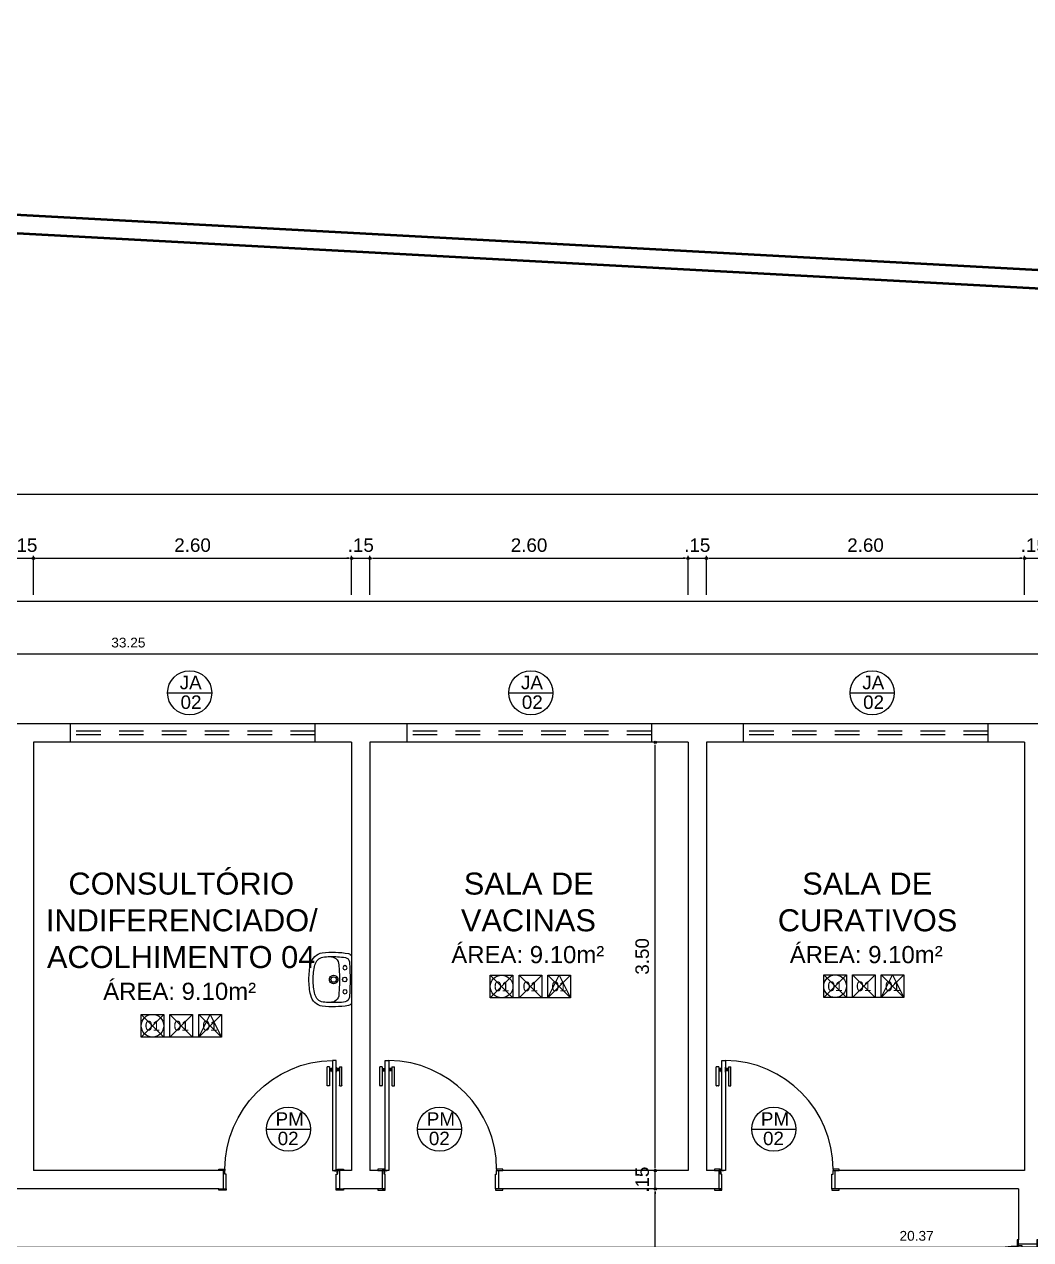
# Model space of a CAD drawing. Header units: millimetres. Extents: x 2125 to 3408, y 1171 to 1686.
# Drawn here: x 2442.74 to 2450.96, y 1487.93 to 1497.86 of the extents above; entities that cross this region are included whole.
import ezdxf
from ezdxf.enums import TextEntityAlignment as Align

# ---------------------------------------------------------------- set-up
doc = ezdxf.new("R2010")
doc.units = ezdxf.units.MM
doc.linetypes.add('CONTORNO_QUADRO_T', pattern=[0.35, 0.2, -0.15])
for name, color, linetype in [('at_Entity', 7, 'Continuous'), ('CALÇADA', 252, 'Continuous'), ('cotas', 7, 'Continuous'), ('ESQUADRIA', 3, 'Continuous'), ('ESQUADRIAS', 7, 'Continuous'), ('Esquadrias portas', 7, 'Continuous'), ('JANELA2', 1, 'Continuous'), ('Layout_Equipamentos', 7, 'Continuous'), ('PAREDE', 4, 'Continuous'), ('TEXTO01', 7, 'Continuous'), ('TEXTO02', 3, 'Continuous'), ('TEXTO03', 2, 'Continuous'), ('TEXTO_ESP_FORRO', 62, 'Continuous'), ('TEXTO_ESP_PAREDES', 10, 'Continuous'), ('TEXTO_ESP_PISO', 150, 'Continuous')]:
    doc.layers.add(name, color=color, linetype=linetype)
doc.styles.add('ARIAL', font='sanss___.ttf')
doc.styles.add('ROMANS', font='arial.ttf')
doc.styles.add('TEXTO1', font='swissko.ttf', dxfattribs={"width": 0.6, "height": 0.1})
doc.dimstyles.new('ESCALA 50', dxfattribs={"dimtxt": 0.08, "dimasz": 0.02, "dimexe": 0.05, "dimexo": 0.05, "dimgap": 0.05, "dimtad": 1, "dimlfac": -10, "dimzin": 1, "dimdsep": 46, "dimtxsty": 'ROMANS', "dimblk1": 'PPC', "dimblk2": 'PPC', "dimsah": 1, "dimcen": 0.02, "dimclrd": 7, "dimclre": 7, "dimclrt": 3, "dimadec": 0, "dimazin": 0, "dimtfac": 1, "dimtix": 1, "dimtmove": 1, "dimatfit": 3, "dimldrblk": 'PPC', "dimfxl": 0, "dimtolj": 1, "dimtzin": 12, "dimarcsym": 0})
doc.dimstyles.new('ESCALA75', dxfattribs={"dimtxt": 0.11, "dimasz": 0.02, "dimexe": 0.02, "dimexo": 0.04, "dimgap": 0.05, "dimtad": 1, "dimzin": 4, "dimdsep": 46, "dimtxsty": 'ROMANS', "dimblk1": 'PPC', "dimblk2": 'PPC', "dimsah": 1, "dimcen": 0.02, "dimclrd": 7, "dimclre": 7, "dimclrt": 3, "dimazin": 1, "dimtfac": 1, "dimtix": 1, "dimtmove": 0, "dimatfit": 3, "dimldrblk": 'PPC', "dimfxl": 0, "dimtolj": 1, "dimtzin": 12, "dimarcsym": 0})

# ---------------------------------------------------------------- blocks, each defined once
blk = doc.blocks.new('P90_02')
at = {"layer": 'ESQUADRIAS', "color": 3, "linetype": 'Continuous'}
for p, q in [((-0.02, 0.7698), (-0.02, 0.9215)), ((0, 0.9215), (0, 0.7698)), ((0.023, 0.88), (0.023, 0.92)), ((0.057, 0.88), (0.057, 0.92)), ((0.08, 0.9215), (0.08, 0.7698)), ((0.1, 0.7698), (0.1, 0.9215)), ((-0.0035, 0.7668), (-0.0175, 0.7668)), ((0.0835, 0.7668), (0.0975, 0.7668))]:
    blk.add_line(p, q, dxfattribs=at)
at = {"layer": 'ESQUADRIAS', "color": 3}
for p, q in [((0, 0.9215), (-0.02, 0.9215)), ((0, 0.91), (0.023, 0.91)), ((0, 0.9), (0.023, 0.9)), ((0.023, 0.92), (0.025, 0.92)), ((0.057, 0.92), (0.055, 0.92)), ((0.08, 0.91), (0.057, 0.91)), ((0.08, 0.9), (0.057, 0.9)), ((0.08, 0.9215), (0.1, 0.9215)), ((0, 0.89), (0.023, 0.89)), ((0.023, 0.88), (0.025, 0.88)), ((0.057, 0.88), (0.055, 0.88)), ((0.08, 0.89), (0.057, 0.89))]:
    blk.add_line(p, q, dxfattribs=at)
at = {"layer": 'ESQUADRIAS', "color": 2}
for p, q in [((0.025, 0.075), (0.025, 0.975)), ((0.025, 0.975), (0.055, 0.975)), ((0.055, 0.975), (0.055, 0.075)), ((0.055, 0.075), (0.025, 0.075))]:
    blk.add_line(p, q, dxfattribs=at)
at = {"layer": 'ESQUADRIAS'}
for p, q in [((0.0165, 0.0585), (0.0165, 0.0615)), ((0.0315, 0.0735), (0.0285, 0.0735))]:
    blk.add_line(p, q, dxfattribs=at)
at = {"layer": 'ESQUADRIAS', "color": 3}
for points in [[(0.015, 0.085), (-0.035, 0.085), (-0.035, 0.075), (0.015, 0.075)], [(0.985, 0.085), (0.935, 0.085), (0.935, 0.075), (0.985, 0.075)], [(0.025, -0.075), (0, -0.075), (-0.035, -0.075), (-0.035, -0.085), (0.025, -0.085)], [(0.985, -0.075), (0.925, -0.075), (0.925, -0.085), (0.985, -0.085)]]:
    blk.add_lwpolyline(points, close=True, dxfattribs=at)
at = {"layer": 'ESQUADRIAS', "color": 2}
for points in [[(0.025, 0.045), (0.015, 0.045), (0.015, 0.075), (0, 0.075), (0, -0.075), (0.025, -0.075)], [(0.925, 0.045), (0.935, 0.045), (0.935, 0.075), (0.95, 0.075), (0.95, -0.075), (0.925, -0.075)]]:
    blk.add_lwpolyline(points, close=True, dxfattribs=at)
at = {"layer": 'ESQUADRIAS', "color": 1}
for points in [[(0.016, 0.0705, -0.236068), (0.015, 0.0725), (0.015, 0.07), (0.015, 0.05), (0.016, 0.05)], [(0.0195, 0.074, 0.236068), (0.0175, 0.075), (0.02, 0.075), (0.04, 0.075), (0.04, 0.074)]]:
    blk.add_lwpolyline(points, format="xyb", close=True, dxfattribs=at)
at = {"layer": 'ESQUADRIAS'}
for points in [[(0.0173, 0.0625), (0.0165, 0.0615), (0.016, 0.0615)], [(0.0173, 0.0575), (0.0165, 0.0585), (0.016, 0.0585)], [(0.0173, 0.0596), (0.0175, 0.0596), (0.0175, 0.0575), (0.0173, 0.0575), (0.0173, 0.0625), (0.0175, 0.0625), (0.0175, 0.0604), (0.0173, 0.0604)], [(0.0275, 0.0727), (0.0285, 0.0735), (0.0285, 0.074)], [(0.0304, 0.0727), (0.0304, 0.0725), (0.0325, 0.0725), (0.0325, 0.0727), (0.0275, 0.0727), (0.0275, 0.0725), (0.0296, 0.0725), (0.0296, 0.0727)], [(0.0325, 0.0727), (0.0315, 0.0735), (0.0315, 0.074)]]:
    blk.add_lwpolyline(points, dxfattribs=at)
at = {"layer": 'ESQUADRIAS', "color": 1}
blk.add_circle((0.0175, 0.0725), 0.0025, dxfattribs=at)
at = {"layer": 'ESQUADRIAS'}
blk.add_arc((0.0429, 0.083), 0.8921, 0.12949, 89.22311, dxfattribs=at)
at = {"layer": 'ESQUADRIAS', "color": 3, "linetype": 'Continuous'}
for centre, start, end in [((-0.017, 0.7698), 180, 260.53768), ((-0.003, 0.7698), 260.53768, 360), ((0.083, 0.7698), 180, 279.46232), ((0.097, 0.7698), 279.46232, 0)]:
    blk.add_arc(centre, 0.003, start, end, dxfattribs=at)
blk = doc.blocks.new('new block2')
at = {"layer": 'ESQUADRIAS', "color": 3, "linetype": 'Continuous'}
for p, q in [((-0.135, 0.9598), (-0.135, 1.1115)), ((-0.115, 1.1115), (-0.115, 0.9598)), ((-0.092, 1.07), (-0.092, 1.11)), ((-0.058, 1.07), (-0.058, 1.11)), ((-0.035, 1.1115), (-0.035, 0.9598)), ((-0.015, 0.9598), (-0.015, 1.1115)), ((-0.1185, 0.9568), (-0.1325, 0.9568)), ((-0.0315, 0.9568), (-0.0175, 0.9568))]:
    blk.add_line(p, q, dxfattribs=at)
at = {"layer": 'ESQUADRIAS', "color": 3}
for p, q in [((-0.115, 1.1115), (-0.135, 1.1115)), ((-0.115, 1.1), (-0.092, 1.1)), ((-0.092, 1.11), (-0.09, 1.11)), ((-0.058, 1.11), (-0.06, 1.11)), ((-0.035, 1.1), (-0.058, 1.1)), ((-0.035, 1.1115), (-0.015, 1.1115)), ((-0.115, 1.09), (-0.092, 1.09)), ((-0.115, 1.08), (-0.092, 1.08)), ((-0.092, 1.07), (-0.09, 1.07)), ((-0.058, 1.07), (-0.06, 1.07)), ((-0.035, 1.09), (-0.058, 1.09)), ((-0.035, 1.08), (-0.058, 1.08))]:
    blk.add_line(p, q, dxfattribs=at)
at = {"layer": 'ESQUADRIAS', "color": 2}
for p, q in [((-0.09, 1.16), (-0.09, 0.16)), ((-0.09, 1.16), (-0.06, 1.16)), ((-0.06, 0.16), (-0.06, 1.16)), ((-0.09, 0.16), (-0.06, 0.16))]:
    blk.add_line(p, q, dxfattribs=at)
at = {"layer": 'ESQUADRIAS'}
for p, q in [((-0.0665, 0.1585), (-0.0635, 0.1585)), ((-0.0515, 0.1435), (-0.0515, 0.1465))]:
    blk.add_line(p, q, dxfattribs=at)
at = {"layer": 'ESQUADRIAS', "color": 3}
for points in [[(-1.12, 0.17), (-1.07, 0.17), (-1.07, 0.16), (-1.12, 0.16)], [(-0.05, 0.17), (0, 0.17), (0, 0.16), (-0.05, 0.16)], [(-1.12, 0.01), (-1.06, 0.01), (-1.06, 0), (-1.12, 0)], [(-0.06, 0.01), (-0.035, 0.01), (0, 0.01), (0, 0), (-0.06, 0)]]:
    blk.add_lwpolyline(points, close=True, dxfattribs=at)
at = {"layer": 'ESQUADRIAS', "color": 2}
for points in [[(-1.06, 0.13), (-1.07, 0.13), (-1.07, 0.16), (-1.085, 0.16), (-1.085, 0.01), (-1.06, 0.01)], [(-0.06, 0.13), (-0.05, 0.13), (-0.05, 0.16), (-0.035, 0.16), (-0.035, 0.01), (-0.06, 0.01)]]:
    blk.add_lwpolyline(points, close=True, dxfattribs=at)
at = {"layer": 'ESQUADRIAS', "color": 1}
for points in [[(-0.0545, 0.159, -0.236068), (-0.0525, 0.16), (-0.055, 0.16), (-0.075, 0.16), (-0.075, 0.159)], [(-0.051, 0.1555, 0.236068), (-0.05, 0.1575), (-0.05, 0.155), (-0.05, 0.135), (-0.051, 0.135)]]:
    blk.add_lwpolyline(points, format="xyb", close=True, dxfattribs=at)
at = {"layer": 'ESQUADRIAS'}
for points in [[(-0.0675, 0.1577), (-0.0665, 0.1585), (-0.0665, 0.159)], [(-0.0654, 0.1577), (-0.0654, 0.1575), (-0.0675, 0.1575), (-0.0675, 0.1577), (-0.0625, 0.1577), (-0.0625, 0.1575), (-0.0646, 0.1575), (-0.0646, 0.1577)], [(-0.0625, 0.1577), (-0.0635, 0.1585), (-0.0635, 0.159)], [(-0.0523, 0.1446), (-0.0525, 0.1446), (-0.0525, 0.1425), (-0.0523, 0.1425), (-0.0523, 0.1475), (-0.0525, 0.1475), (-0.0525, 0.1454), (-0.0523, 0.1454)], [(-0.0523, 0.1475), (-0.0515, 0.1465), (-0.051, 0.1465)], [(-0.0523, 0.1425), (-0.0515, 0.1435), (-0.051, 0.1435)]]:
    blk.add_lwpolyline(points, dxfattribs=at)
at = {"layer": 'ESQUADRIAS', "color": 1}
blk.add_circle((-0.0525, 0.1575), 0.0025, dxfattribs=at)
at = {"layer": 'ESQUADRIAS', "color": 3, "linetype": 'Continuous'}
for centre, start, end in [((-0.132, 0.9598), 180, 260.53768), ((-0.118, 0.9598), 260.53768, 360), ((-0.032, 0.9598), 180, 279.46232), ((-0.018, 0.9598), 279.46232, 0)]:
    blk.add_arc(centre, 0.003, start, end, dxfattribs=at)
at = {"layer": 'Esquadrias portas'}
blk.add_arc((-0.0469, 0.1373), 1.0236, 92.41211, 178.17437, dxfattribs=at)
blk = doc.blocks.new('PPC')
at = {"color": 2}
blk.add_circle((0, 0), 0.5, dxfattribs=at)
blk = doc.blocks.new('*D142')
at = {"layer": 'cotas', "color": 7, "lineweight": -2, "transparency": 16777216}
for p, q in [((2442.6429, 1493.4949), (2442.6229, 1493.4949)), ((2442.6629, 1493.1949), (2442.6629, 1493.5149)), ((2442.6629, 1493.4949), (2442.8129, 1493.4949)), ((2442.8129, 1493.1949), (2442.8129, 1493.5149)), ((2442.8329, 1493.4949), (2442.8529, 1493.4949))]:
    blk.add_line(p, q, dxfattribs=at)
at = {"layer": 'DEFPOINTS', "color": 0, "transparency": 16777216}
for p in [(2442.8129, 1493.4949), (2442.6629, 1493.0947), (2442.8129, 1493.0947)]:
    blk.add_point(p, dxfattribs=at)
at = {"layer": 'cotas', "color": 7, "lineweight": -2, "transparency": 16777216, "xscale": 0.02, "yscale": 0.02, "zscale": 0.02}
blk.add_blockref('PPC', (2442.6629, 1493.4949), dxfattribs=at)
at = {"layer": 'cotas', "color": 7, "lineweight": -2, "transparency": 16777216, "xscale": 0.02, "yscale": 0.02, "zscale": 0.02, "rotation": 180}
blk.add_blockref('PPC', (2442.8129, 1493.4949), dxfattribs=at)
at = {"layer": 'cotas', "color": 3, "transparency": 16777216, "insert": (2442.7379, 1493.601), "char_height": 0.11, "attachment_point": 5, "style": 'ROMANS'}
blk.add_mtext('\\A1;.15', dxfattribs=at)
blk = doc.blocks.new('*D143')
at = {"layer": 'cotas', "color": 7, "lineweight": -2, "transparency": 16777216}
for p, q in [((2442.8129, 1493.1949), (2442.8129, 1493.5149)), ((2442.8329, 1493.4949), (2445.3929, 1493.4949)), ((2445.4129, 1493.1949), (2445.4129, 1493.5149))]:
    blk.add_line(p, q, dxfattribs=at)
at = {"layer": 'DEFPOINTS', "color": 0, "transparency": 16777216}
for p in [(2445.4129, 1493.4949), (2442.8129, 1493.0947), (2445.4129, 1493.0947)]:
    blk.add_point(p, dxfattribs=at)
at = {"layer": 'cotas', "color": 7, "lineweight": -2, "transparency": 16777216, "xscale": 0.02, "yscale": 0.02, "zscale": 0.02, "rotation": 180}
blk.add_blockref('PPC', (2442.8129, 1493.4949), dxfattribs=at)
at = {"layer": 'cotas', "color": 7, "lineweight": -2, "transparency": 16777216, "xscale": 0.02, "yscale": 0.02, "zscale": 0.02}
blk.add_blockref('PPC', (2445.4129, 1493.4949), dxfattribs=at)
at = {"layer": 'cotas', "color": 3, "transparency": 16777216, "insert": (2444.1129, 1493.601), "char_height": 0.11, "attachment_point": 5, "style": 'ROMANS'}
blk.add_mtext('\\A1;2.60', dxfattribs=at)
blk = doc.blocks.new('*D144')
at = {"layer": 'cotas', "color": 7, "lineweight": -2, "transparency": 16777216}
for p, q in [((2445.3929, 1493.4949), (2445.3729, 1493.4949)), ((2445.4129, 1493.1949), (2445.4129, 1493.5149)), ((2445.4129, 1493.4949), (2445.5629, 1493.4949)), ((2445.5629, 1493.1949), (2445.5629, 1493.5149)), ((2445.5829, 1493.4949), (2445.6029, 1493.4949))]:
    blk.add_line(p, q, dxfattribs=at)
at = {"layer": 'DEFPOINTS', "color": 0, "transparency": 16777216}
for p in [(2445.5629, 1493.4949), (2445.4129, 1493.0947), (2445.5629, 1493.0947)]:
    blk.add_point(p, dxfattribs=at)
at = {"layer": 'cotas', "color": 7, "lineweight": -2, "transparency": 16777216, "xscale": 0.02, "yscale": 0.02, "zscale": 0.02}
blk.add_blockref('PPC', (2445.4129, 1493.4949), dxfattribs=at)
at = {"layer": 'cotas', "color": 7, "lineweight": -2, "transparency": 16777216, "xscale": 0.02, "yscale": 0.02, "zscale": 0.02, "rotation": 180}
blk.add_blockref('PPC', (2445.5629, 1493.4949), dxfattribs=at)
at = {"layer": 'cotas', "color": 3, "transparency": 16777216, "insert": (2445.4879, 1493.601), "char_height": 0.11, "attachment_point": 5, "style": 'ROMANS'}
blk.add_mtext('\\A1;.15', dxfattribs=at)
blk = doc.blocks.new('*D145')
at = {"layer": 'cotas', "color": 7, "lineweight": -2, "transparency": 16777216}
for p, q in [((2445.5629, 1493.1949), (2445.5629, 1493.5149)), ((2445.5829, 1493.4949), (2448.1429, 1493.4949)), ((2448.1629, 1493.1949), (2448.1629, 1493.5149))]:
    blk.add_line(p, q, dxfattribs=at)
at = {"layer": 'DEFPOINTS', "color": 0, "transparency": 16777216}
for p in [(2448.1629, 1493.4949), (2445.5629, 1493.0947), (2448.1629, 1493.0947)]:
    blk.add_point(p, dxfattribs=at)
at = {"layer": 'cotas', "color": 7, "lineweight": -2, "transparency": 16777216, "xscale": 0.02, "yscale": 0.02, "zscale": 0.02, "rotation": 180}
blk.add_blockref('PPC', (2445.5629, 1493.4949), dxfattribs=at)
at = {"layer": 'cotas', "color": 7, "lineweight": -2, "transparency": 16777216, "xscale": 0.02, "yscale": 0.02, "zscale": 0.02}
blk.add_blockref('PPC', (2448.1629, 1493.4949), dxfattribs=at)
at = {"layer": 'cotas', "color": 3, "transparency": 16777216, "insert": (2446.8629, 1493.601), "char_height": 0.11, "attachment_point": 5, "style": 'ROMANS'}
blk.add_mtext('\\A1;2.60', dxfattribs=at)
blk = doc.blocks.new('*D146')
at = {"layer": 'cotas', "color": 7, "lineweight": -2, "transparency": 16777216}
for p, q in [((2448.1429, 1493.4949), (2448.1229, 1493.4949)), ((2448.1629, 1493.1949), (2448.1629, 1493.5149)), ((2448.1629, 1493.4949), (2448.3129, 1493.4949)), ((2448.3129, 1493.1949), (2448.3129, 1493.5149)), ((2448.3329, 1493.4949), (2448.3529, 1493.4949))]:
    blk.add_line(p, q, dxfattribs=at)
at = {"layer": 'DEFPOINTS', "color": 0, "transparency": 16777216}
for p in [(2448.3129, 1493.4949), (2448.1629, 1493.0947), (2448.3129, 1493.0947)]:
    blk.add_point(p, dxfattribs=at)
at = {"layer": 'cotas', "color": 7, "lineweight": -2, "transparency": 16777216, "xscale": 0.02, "yscale": 0.02, "zscale": 0.02}
blk.add_blockref('PPC', (2448.1629, 1493.4949), dxfattribs=at)
at = {"layer": 'cotas', "color": 7, "lineweight": -2, "transparency": 16777216, "xscale": 0.02, "yscale": 0.02, "zscale": 0.02, "rotation": 180}
blk.add_blockref('PPC', (2448.3129, 1493.4949), dxfattribs=at)
at = {"layer": 'cotas', "color": 3, "transparency": 16777216, "insert": (2448.2379, 1493.601), "char_height": 0.11, "attachment_point": 5, "style": 'ROMANS'}
blk.add_mtext('\\A1;.15', dxfattribs=at)
blk = doc.blocks.new('*D147')
at = {"layer": 'cotas', "color": 7, "lineweight": -2, "transparency": 16777216}
for p, q in [((2448.3129, 1493.1949), (2448.3129, 1493.5149)), ((2448.3329, 1493.4949), (2450.8929, 1493.4949)), ((2450.9129, 1493.1949), (2450.9129, 1493.5149))]:
    blk.add_line(p, q, dxfattribs=at)
at = {"layer": 'DEFPOINTS', "color": 0, "transparency": 16777216}
for p in [(2450.9129, 1493.4949), (2448.3129, 1493.0947), (2450.9129, 1493.0947)]:
    blk.add_point(p, dxfattribs=at)
at = {"layer": 'cotas', "color": 7, "lineweight": -2, "transparency": 16777216, "xscale": 0.02, "yscale": 0.02, "zscale": 0.02, "rotation": 180}
blk.add_blockref('PPC', (2448.3129, 1493.4949), dxfattribs=at)
at = {"layer": 'cotas', "color": 7, "lineweight": -2, "transparency": 16777216, "xscale": 0.02, "yscale": 0.02, "zscale": 0.02}
blk.add_blockref('PPC', (2450.9129, 1493.4949), dxfattribs=at)
at = {"layer": 'cotas', "color": 3, "transparency": 16777216, "insert": (2449.6129, 1493.601), "char_height": 0.11, "attachment_point": 5, "style": 'ROMANS'}
blk.add_mtext('\\A1;2.60', dxfattribs=at)
blk = doc.blocks.new('*D148')
at = {"layer": 'cotas', "color": 7, "lineweight": -2, "transparency": 16777216}
for p, q in [((2450.8929, 1493.4949), (2450.8729, 1493.4949)), ((2450.9129, 1493.1949), (2450.9129, 1493.5149)), ((2450.9129, 1493.4949), (2451.0629, 1493.4949)), ((2451.0629, 1493.1949), (2451.0629, 1493.5149)), ((2451.0829, 1493.4949), (2451.1029, 1493.4949))]:
    blk.add_line(p, q, dxfattribs=at)
at = {"layer": 'DEFPOINTS', "color": 0, "transparency": 16777216}
for p in [(2451.0629, 1493.4949), (2450.9129, 1493.0947), (2451.0629, 1493.0947)]:
    blk.add_point(p, dxfattribs=at)
at = {"layer": 'cotas', "color": 7, "lineweight": -2, "transparency": 16777216, "xscale": 0.02, "yscale": 0.02, "zscale": 0.02}
blk.add_blockref('PPC', (2450.9129, 1493.4949), dxfattribs=at)
at = {"layer": 'cotas', "color": 7, "lineweight": -2, "transparency": 16777216, "xscale": 0.02, "yscale": 0.02, "zscale": 0.02, "rotation": 180}
blk.add_blockref('PPC', (2451.0629, 1493.4949), dxfattribs=at)
at = {"layer": 'cotas', "color": 3, "transparency": 16777216, "insert": (2450.9879, 1493.601), "char_height": 0.11, "attachment_point": 5, "style": 'ROMANS'}
blk.add_mtext('\\A1;.15', dxfattribs=at)
blk = doc.blocks.new('*D282')
at = {"layer": 'cotas', "color": 7, "lineweight": -2, "transparency": 16777216}
for p, q in [((2448.1606, 1488.3409), (2447.8744, 1488.3409)), ((2447.8944, 1486.3609), (2447.8944, 1488.3209)), ((2448.1944, 1486.3409), (2447.8744, 1486.3409))]:
    blk.add_line(p, q, dxfattribs=at)
at = {"layer": 'DEFPOINTS', "color": 0, "transparency": 16777216}
for p in [(2447.8944, 1488.3409), (2448.2006, 1488.3409), (2448.3704, 1486.3409)]:
    blk.add_point(p, dxfattribs=at)
at = {"layer": 'cotas', "color": 7, "lineweight": -2, "transparency": 16777216, "xscale": 0.02, "yscale": 0.02, "zscale": 0.02}
for p, rotation in [((2447.8944, 1488.3409), 90), ((2447.8944, 1486.3409), 270)]:
    blk.add_blockref('PPC', p, dxfattribs=dict(at, rotation=rotation))
at = {"layer": 'cotas', "color": 3, "transparency": 16777216, "insert": (2447.7882, 1487.3409), "char_height": 0.11, "attachment_point": 5, "rotation": 90, "style": 'ROMANS'}
blk.add_mtext('\\A1;2.00', dxfattribs=at)
blk = doc.blocks.new('*D283')
at = {"layer": 'cotas', "color": 7, "lineweight": -2, "transparency": 16777216}
for p, q in [((2447.8944, 1488.5109), (2447.8944, 1488.5309)), ((2448.1229, 1488.4909), (2447.8744, 1488.4909)), ((2447.8944, 1488.3409), (2447.8944, 1488.4909)), ((2448.1606, 1488.3409), (2447.8744, 1488.3409)), ((2447.8944, 1488.3209), (2447.8944, 1488.3009))]:
    blk.add_line(p, q, dxfattribs=at)
at = {"layer": 'DEFPOINTS', "color": 0, "transparency": 16777216}
for p in [(2447.8944, 1488.4909), (2448.1629, 1488.4909), (2448.2006, 1488.3409)]:
    blk.add_point(p, dxfattribs=at)
at = {"layer": 'cotas', "color": 7, "lineweight": -2, "transparency": 16777216, "xscale": 0.02, "yscale": 0.02, "zscale": 0.02}
for p, rotation in [((2447.8944, 1488.4909), 270), ((2447.8944, 1488.3409), 90)]:
    blk.add_blockref('PPC', p, dxfattribs=dict(at, rotation=rotation))
at = {"layer": 'cotas', "color": 3, "transparency": 16777216, "insert": (2447.7882, 1488.4159), "char_height": 0.11, "attachment_point": 5, "rotation": 90, "style": 'ROMANS'}
blk.add_mtext('\\A1;.15', dxfattribs=at)
blk = doc.blocks.new('*D284')
at = {"layer": 'cotas', "color": 7, "lineweight": -2, "transparency": 16777216}
for p, q in [((2448.1229, 1491.9909), (2447.8744, 1491.9909)), ((2447.8944, 1488.5109), (2447.8944, 1491.9709)), ((2448.1229, 1488.4909), (2447.8744, 1488.4909))]:
    blk.add_line(p, q, dxfattribs=at)
at = {"layer": 'DEFPOINTS', "color": 0, "transparency": 16777216}
for p in [(2447.8944, 1491.9909), (2448.1629, 1491.9909), (2448.1629, 1488.4909)]:
    blk.add_point(p, dxfattribs=at)
at = {"layer": 'cotas', "color": 7, "lineweight": -2, "transparency": 16777216, "xscale": 0.02, "yscale": 0.02, "zscale": 0.02}
for p, rotation in [((2447.8944, 1491.9909), 90), ((2447.8944, 1488.4909), 270)]:
    blk.add_blockref('PPC', p, dxfattribs=dict(at, rotation=rotation))
at = {"layer": 'cotas', "color": 3, "transparency": 16777216, "insert": (2447.7882, 1490.2409), "char_height": 0.11, "attachment_point": 5, "rotation": 90, "style": 'ROMANS'}
blk.add_mtext('\\A1;3.50', dxfattribs=at)
blk = doc.blocks.new('new block12')
at = {"layer": 'at_Entity', "color": 0}
for p, q in [((-0.1904, 0), (0, 0)), ((-0.1143, 0.055), (-0.1079, 0.0656)), ((-0.1079, 0.0423), (-0.1143, 0.055)), ((-0.1079, 0.0656), (-0.0973, 0.0719)), ((-0.0973, 0.036), (-0.1079, 0.0423)), ((-0.0973, 0.0719), (-0.0846, 0.0656)), ((-0.0846, 0.0423), (-0.0973, 0.036)), ((-0.0846, 0.0656), (-0.0804, 0.055)), ((-0.0804, 0.055), (-0.0846, 0.0423)), ((-0.0635, 0), (0.1248, 0)), ((0, 0), (0.1926, 0)), ((0.0825, 0.055), (0.0868, 0.0656)), ((0.0868, 0.0423), (0.0825, 0.055)), ((0.0868, 0.0656), (0.0995, 0.0719)), ((0.0995, 0.036), (0.0868, 0.0423)), ((0.0995, 0.0719), (0.11, 0.0656)), ((0.11, 0.0423), (0.0995, 0.036)), ((0.11, 0.0656), (0.1164, 0.055)), ((0.1164, 0.055), (0.11, 0.0423))]:
    blk.add_line(p, q, dxfattribs=at)
for centre, radius, start, end in [((-0.1037, 0.2192), 0.1175, 102.51398, 169.94425), ((-0.1021, 0.2163), 0.0847, 102.94607, 167.28087), ((-0.0119, -0.1249), 0.4735, 88.69805, 104.42194), ((0.0138, -0.2613), 0.5766, 91.35244, 103.5038), ((0.0099, -0.1255), 0.4741, 75.63679, 91.34148), ((-0.0133, -0.2572), 0.5725, 76.4579, 88.69664), ((0.1052, 0.222), 0.0784, 8.41938, 78.38368), ((0.1075, 0.2249), 0.1107, 7.71962, 79.59246), ((0.5296, 0.1532), 0.7539, 173.41338, 189.69292), ((0.1228, 0.188), 0.311, 171.32208, 181.82646), ((-0.1329, 0.1882), 0.3189, 357.99462, 8.16964), ((-0.5309, 0.1535), 0.7531, 350.27914, 6.57653), ((0.4249, 0.1494), 0.6136, 177.32306, 189.24154), ((-0.1166, 0.1739), 0.0716, 176.60246, 219.59969), ((-0.1209, 0.1714), 0.0667, 220.34381, 269.44866), ((0.0021, 1.5743), 1.4748, 265.18956, 269.93912), ((-0.0011, 0.1471), 0.0349, 150.00315, 209.99685), ((-0.0011, 0.1471), 0.0349, 90, 149.99293), ((-0.0011, 0.1471), 0.0349, 209.99676, 269.99928), ((-0.0011, 0.1471), 0.0222, 90, 180), ((-0.0011, 0.1471), 0.0222, 180, 270), ((-0.0011, 0.1471), 0.0349, 29.99676, 89.99928), ((-0.0011, 0.1471), 0.0222, 360, 90), ((-0.0011, 0.1471), 0.0222, 270.00968, 360), ((-0.0011, 0.1471), 0.0349, 270, 329.99293), ((-0.001, 1.4521), 1.3526, 270.02076, 275.09507), ((-0.0011, 0.1471), 0.0349, 330.00315, 29.99685), ((0.1226, 0.1679), 0.0631, 266.77318, 320.7547), ((0.1078, 0.1732), 0.0781, 324.65246, 2.83944), ((-0.2623, 0.1317), 0.4504, 349.78202, 5.79718), ((-0.1647, 0.0446), 0.0522, 200.54167, 238.93005), ((-0.1427, 0.0567), 0.0385, 188.75581, 265.61268), ((-0.0074, 1.7284), 1.7156, 265.3753, 270.21026), ((-0.0011, 0.0561), 0.018, 150.01278, 209.98722), ((-0.0011, 0.0561), 0.018, 90, 150.03984), ((-0.0011, 0.0561), 0.018, 210.01908, 270.03665), ((-0.001, 0.0561), 0.018, 30.01908, 90.03665), ((-0.0011, 0.0561), 0.018, 270, 330.03984), ((-0.0011, 1.8918), 1.879, 270, 274.41438), ((-0.0011, 0.0561), 0.018, 330.01278, 29.98722), ((0.1414, 0.0585), 0.0402, 273.11398, 350.39284), ((0.1736, 0.034), 0.0386, 297.86727, 348.56925)]:
    blk.add_arc(centre, radius, start, end, dxfattribs=at)
blk = doc.blocks.new('Esp_Pis_Par_For_Esc100')
at = {"layer": 'DEFPOINTS'}
for p, q in [((0, 0.37), (0.37, 0)), ((0.37, 0.37), (0, 0)), ((0.47, 0.37), (0.84, 0)), ((0.84, 0.37), (0.47, 0)), ((0.94, 0.37), (1.31, 0)), ((1.31, 0.37), (0.94, 0)), ((0.47, 0), (0.37, 0)), ((0.94, 0), (0.84, 0))]:
    blk.add_line(p, q, dxfattribs=at)
for points in [[(0.37, 0.37), (0.37, 0), (0, 0), (0, 0.37)], [(1.31, 0.37), (1.31, 0), (0.94, 0), (0.94, 0.37)]]:
    blk.add_lwpolyline(points, close=True, dxfattribs=at)
at = {"layer": 'TEXTO_ESP_FORRO'}
blk.add_lwpolyline([(0.94, 0), (1.125, 0.37), (1.31, 0)], close=True, dxfattribs=at)
at = {"layer": 'TEXTO_ESP_PAREDES'}
blk.add_lwpolyline([(0.84, 0.37), (0.84, 0), (0.47, 0), (0.47, 0.37)], close=True, dxfattribs=at)
at = {"layer": 'TEXTO_ESP_PISO'}
blk.add_circle((0.185, 0.185), 0.185, dxfattribs=at)
at = {"layer": 'TEXTO_ESP_FORRO', "color": 3, "linetype": 'ByBlock', "style": 'ARIAL', "text_generation_flag": 6}
blk.add_attdef('FOR', text='', height=0.16, rotation=180, dxfattribs=at).set_placement((1.125, 0.185), align=Align.MIDDLE_CENTER)
at = {"layer": 'TEXTO_ESP_PAREDES', "color": 3, "linetype": 'ByBlock', "ltscale": 0.0001, "style": 'ARIAL', "text_generation_flag": 6}
blk.add_attdef('PAR', text='', height=0.16, rotation=180, dxfattribs=at).set_placement((0.655, 0.185), align=Align.MIDDLE_CENTER)
at = {"layer": 'TEXTO_ESP_PISO', "color": 3, "linetype": 'ByBlock', "style": 'ARIAL', "text_generation_flag": 6}
blk.add_attdef('PIS', text='', height=0.16, rotation=180, dxfattribs=at).set_placement((0.185, 0.185), align=Align.MIDDLE_CENTER)
blk = doc.blocks.new('*D303')
at = {"layer": 'cotas', "color": 7, "lineweight": -2, "transparency": 16777216}
for p, q in [((2415.4129, 1493.7191), (2415.4129, 1494.0391)), ((2415.4329, 1494.0191), (2460.1929, 1494.0191)), ((2460.2129, 1493.7191), (2460.2129, 1494.0391))]:
    blk.add_line(p, q, dxfattribs=at)
at = {"layer": 'DEFPOINTS', "color": 0, "transparency": 16777216}
for p in [(2460.2129, 1494.0191), (2415.4129, 1492.1409), (2460.2129, 1492.1409)]:
    blk.add_point(p, dxfattribs=at)
at = {"layer": 'cotas', "color": 7, "lineweight": -2, "transparency": 16777216, "xscale": 0.02, "yscale": 0.02, "zscale": 0.02, "rotation": 180}
blk.add_blockref('PPC', (2415.4129, 1494.0191), dxfattribs=at)
at = {"layer": 'cotas', "color": 7, "lineweight": -2, "transparency": 16777216, "xscale": 0.02, "yscale": 0.02, "zscale": 0.02}
blk.add_blockref('PPC', (2460.2129, 1494.0191), dxfattribs=at)
at = {"layer": 'cotas', "color": 3, "transparency": 16777216, "insert": (2437.8129, 1494.1253), "char_height": 0.11, "attachment_point": 5, "style": 'ROMANS'}
blk.add_mtext('\\A1;44.80', dxfattribs=at)
blk = doc.blocks.new('*D1122')
at = {"color": 7, "lineweight": -2, "transparency": 16777216}
for p, q in [((2426.9629, 1492.4141), (2426.9629, 1492.7641)), ((2426.9829, 1492.7141), (2460.1935, 1492.7141)), ((2460.2135, 1492.4141), (2460.2135, 1492.7641))]:
    blk.add_line(p, q, dxfattribs=at)
at = {"layer": 'DEFPOINTS', "color": 0, "transparency": 16777216}
for p in [(2460.2135, 1492.7141), (2460.2135, 1492.1409), (2426.9629, 1491.9909)]:
    blk.add_point(p, dxfattribs=at)
at = {"color": 7, "lineweight": -2, "transparency": 16777216, "xscale": 0.02, "yscale": 0.02, "zscale": 0.02, "rotation": 180}
blk.add_blockref('PPC', (2426.9629, 1492.7141), dxfattribs=at)
at = {"color": 7, "lineweight": -2, "transparency": 16777216, "xscale": 0.02, "yscale": 0.02, "zscale": 0.02}
blk.add_blockref('PPC', (2460.2135, 1492.7141), dxfattribs=at)
at = {"color": 3, "transparency": 16777216, "insert": (2443.5882, 1492.8049), "char_height": 0.08, "attachment_point": 5, "style": 'ROMANS'}
blk.add_mtext('\\A1;33.25', dxfattribs=at)
blk = doc.blocks.new('*D1123')
at = {"color": 7, "lineweight": -2, "transparency": 16777216}
for p, q in [((2439.8479, 1488.166), (2439.8479, 1487.816)), ((2460.2129, 1488.166), (2460.2129, 1487.816)), ((2439.8679, 1487.866), (2460.1929, 1487.866))]:
    blk.add_line(p, q, dxfattribs=at)
at = {"layer": 'DEFPOINTS', "color": 0, "transparency": 16777216}
for p in [(2439.8479, 1488.3409), (2460.2129, 1488.3409), (2460.2129, 1487.866)]:
    blk.add_point(p, dxfattribs=at)
at = {"color": 7, "lineweight": -2, "transparency": 16777216, "xscale": 0.02, "yscale": 0.02, "zscale": 0.02, "rotation": 180}
blk.add_blockref('PPC', (2439.8479, 1487.866), dxfattribs=at)
at = {"color": 7, "lineweight": -2, "transparency": 16777216, "xscale": 0.02, "yscale": 0.02, "zscale": 0.02}
blk.add_blockref('PPC', (2460.2129, 1487.866), dxfattribs=at)
at = {"color": 3, "transparency": 16777216, "insert": (2450.0304, 1487.9569), "char_height": 0.08, "attachment_point": 5, "style": 'ROMANS'}
blk.add_mtext('\\A1;20.37', dxfattribs=at)

msp = doc.modelspace()

# ---------------------------------------------------------------- linework, layer by layer
at = {"lineweight": 50}
msp.add_lwpolyline([(2413.8379, 1497.8578), (2413.8379, 1470.736), (2474.28, 1470.7338), (2474.9031, 1494.5578), (2413.8379, 1497.8578)], dxfattribs=at)
msp.add_lwpolyline([(2413.9879, 1497.6995), (2413.9879, 1470.886), (2474.1339, 1470.8838), (2474.7494, 1494.4159)], close=True, dxfattribs=at)
at = {"layer": 'CALÇADA', "linetype": 'Continuous'}
msp.add_line((2461.2129, 1493.1409), (2414.4129, 1493.1409), dxfattribs=at)
at = {"layer": 'ESQUADRIA', "linetype": 'CONTORNO_QUADRO_T'}
for p, q in [((2445.1129, 1492.0809), (2443.1129, 1492.0809)), ((2447.8629, 1492.0809), (2445.8629, 1492.0809)), ((2450.6129, 1492.0809), (2448.6129, 1492.0809)), ((2445.1129, 1492.0509), (2443.1129, 1492.0509)), ((2447.8629, 1492.0509), (2445.8629, 1492.0509)), ((2450.6129, 1492.0509), (2448.6129, 1492.0509))]:
    msp.add_line(p, q, dxfattribs=at)
at = {"layer": 'JANELA2', "linetype": 'Continuous'}
for p, q in [((2443.1129, 1492.1409), (2443.1129, 1491.9909)), ((2445.1129, 1492.1409), (2445.1129, 1491.9909)), ((2445.8629, 1492.1409), (2445.8629, 1491.9909)), ((2447.8629, 1492.1409), (2447.8629, 1491.9909)), ((2448.6129, 1492.1409), (2448.6129, 1491.9909)), ((2450.6129, 1492.1409), (2450.6129, 1491.9909))]:
    msp.add_line(p, q, dxfattribs=at)
at = {"layer": 'PAREDE', "linetype": 'Continuous'}
for p, q in [((2456.8629, 1492.1409), (2426.8129, 1492.1409)), ((2445.4129, 1491.9909), (2442.8129, 1491.9909)), ((2442.8129, 1491.9909), (2442.8129, 1488.4909)), ((2445.4129, 1491.9909), (2445.4129, 1488.4909)), ((2448.1629, 1491.9909), (2445.5629, 1491.9909)), ((2445.5629, 1491.9909), (2445.5629, 1488.4909)), ((2448.1629, 1491.9909), (2448.1629, 1488.4909)), ((2450.9129, 1491.9909), (2448.3129, 1491.9909)), ((2448.3129, 1491.9909), (2448.3129, 1488.4909)), ((2450.9129, 1491.9909), (2450.9129, 1488.4909)), ((2444.3279, 1488.4909), (2442.8129, 1488.4909)), ((2445.4129, 1488.4909), (2445.3479, 1488.4909)), ((2445.6279, 1488.4909), (2445.5629, 1488.4909)), ((2448.1629, 1488.4909), (2446.6479, 1488.4909)), ((2448.3779, 1488.4909), (2448.3129, 1488.4909)), ((2450.9129, 1488.4909), (2449.3979, 1488.4909)), ((2444.3279, 1488.3409), (2441.1479, 1488.3409)), ((2445.6279, 1488.3409), (2445.3479, 1488.3409)), ((2448.3779, 1488.3409), (2446.6479, 1488.3409)), ((2450.8629, 1488.3409), (2449.3979, 1488.3409)), ((2450.8629, 1488.3409), (2450.8629, 1487.9259))]:
    msp.add_line(p, q, dxfattribs=at)
at = {"layer": 'TEXTO01'}
for p, q in [((2443.9089, 1492.3945), (2444.2696, 1492.3945)), ((2446.698, 1492.3945), (2447.0587, 1492.3945)), ((2449.4871, 1492.3945), (2449.8479, 1492.3945)), ((2444.7162, 1488.8291), (2445.0769, 1488.8291)), ((2445.9515, 1488.8291), (2446.3122, 1488.8291)), ((2448.6827, 1488.8291), (2449.0435, 1488.8291))]:
    msp.add_line(p, q, dxfattribs=at)
for centre in [(2444.0893, 1492.3945), (2446.8783, 1492.3945), (2449.6675, 1492.3945), (2444.8965, 1488.8291), (2446.1319, 1488.8291), (2448.8631, 1488.8291)]:
    msp.add_circle(centre, 0.1804, dxfattribs=at)

# ---------------------------------------------------------------- block references
at = {"layer": 'ESQUADRIAS', "xscale": -1}
msp.add_blockref('P90_02', (2445.3129, 1488.4159), dxfattribs=at)
at = {"layer": 'ESQUADRIAS'}
for p in [(2445.6629, 1488.4159), (2448.4129, 1488.4159)]:
    msp.add_blockref('P90_02', p, dxfattribs=at)
at = {"layer": 'JANELA2', "xscale": -1, "rotation": 90}
msp.add_blockref('new block2', (2451.0229, 1486.8059), dxfattribs=at)
at = {"layer": 'Layout_Equipamentos', "xscale": -1, "rotation": 90}
msp.add_blockref('new block12', (2445.4129, 1490.0509), dxfattribs=at)
at = {"layer": 'TEXTO02', "xscale": 0.5, "yscale": 0.5, "zscale": 0.5}
for p in [(2446.5465, 1489.9027), (2449.2715, 1489.9045), (2443.6932, 1489.582)]:
    msp.add_blockref('Esp_Pis_Par_For_Esc100', p, dxfattribs=at).add_auto_attribs({'PIS': '01', 'PAR': '01', 'FOR': '01'})

# ---------------------------------------------------------------- texts
at = {"layer": 'TEXTO01', "ltscale": 0.0001, "char_height": 0.11, "width": 0.330365, "attachment_point": 1, "style": 'TEXTO1'}
for s, insert in [('{\\fSansSerif|b0|i0|c2|p2;\\W1;JA}', (2444.0081, 1492.534)), ('{\\fSansSerif|b0|i0|c2|p2;\\W1;JA}', (2446.7972, 1492.534)), ('{\\fSansSerif|b0|i0|c2|p2;\\W1;JA}', (2449.5864, 1492.534)), ('{\\fSansSerif|b0|i0|c2|p2;\\W1;02}', (2444.0149, 1492.3733)), ('{\\fSansSerif|b0|i0|c2|p2;\\W1;02}', (2446.804, 1492.3733)), ('{\\fSansSerif|b0|i0|c2|p2;\\W1;02}', (2449.5932, 1492.3733)), ('{\\fSansSerif|b0|i0|c2|p2;\\W1;PM}', (2444.7918, 1488.967)), ('{\\fSansSerif|b0|i0|c2|p2;\\W1;PM}', (2446.0271, 1488.967)), ('{\\fSansSerif|b0|i0|c2|p2;\\W1;PM}', (2448.7583, 1488.967)), ('{\\fSansSerif|b0|i0|c2|p2;\\W1;02}', (2444.8089, 1488.8085)), ('{\\fSansSerif|b0|i0|c2|p2;\\W1;02}', (2446.0442, 1488.8085)), ('{\\fSansSerif|b0|i0|c2|p2;\\W1;02}', (2448.7754, 1488.8085))]:
    msp.add_mtext(s, dxfattribs=dict(at, insert=insert))
at = {"layer": 'TEXTO03', "ltscale": 0.0001, "char_height": 0.12, "width": 3.592802, "attachment_point": 1, "style": 'TEXTO1'}
for s, insert in [('\\pi0.90134;{\\fSansSerif|b0|i0|c2|p2;\\H1.5x;\\W1;\\C2;CONSULTÓRIO\\P\\pi0.71727;INDIFERENCIADO/\\P\\pi0.72578;ACOLHIMENTO 04\\P\\pi1.1854;\\H0.77777x;\\C3;ÁREA: 9.10m²}', (2442.1972, 1490.9259)), ('\\pi1.2875;{\\fSansSerif|b0|i0|c2|p2;\\H1.5x;\\W1;\\C2;SALA DE\\P\\pi1.2638;VACINAS\\P\\pi1.1854;\\H0.77777x;\\C3;ÁREA: 9.10m²}', (2445.0422, 1490.9259)), ('\\pi1.2875;{\\fSansSerif|b0|i0|c2|p2;\\H1.5x;\\W1;\\C2;SALA DE\\P\\pi1.0878;CURATIVOS\\P\\pi1.1854;\\H0.77777x;\\C3;ÁREA: 9.10m²}', (2447.8083, 1490.9259))]:
    msp.add_mtext(s, dxfattribs=dict(at, insert=insert))

# ---------------------------------------------------------------- dimensions: what is measured, and where the dimension line sits
for base, p1, p2, picture, middle in [((2460.2135, 1492.7141), (2426.9629, 1491.9909), (2460.2135, 1492.1409), '*D1122', (2443.5882, 1492.8049)), ((2460.2129, 1487.866), (2439.8479, 1488.3409), (2460.2129, 1488.3409), '*D1123', (2450.0304, 1487.9569))]:
    dim = msp.add_linear_dim(base=base, p1=p1, p2=p2, dimstyle='ESCALA 50', override={"dimfxl": 0.3, "dimfxlon": 1})
    dim.commit()
    dim.dimension.update_dxf_attribs({"geometry": picture, "text_midpoint": middle})
at = {"layer": 'cotas'}
dim = msp.add_linear_dim(base=(2460.2129, 1494.0191), p1=(2415.4129, 1492.1409), p2=(2460.2129, 1492.1409), dimstyle='ESCALA75', dxfattribs=at)
dim.commit()
dim.dimension.update_dxf_attribs({"geometry": '*D303', "text_midpoint": (2437.8129, 1494.1253)})
for base, p1, p2, picture, middle in [((2442.8129, 1493.4949), (2442.6629, 1493.0947), (2442.8129, 1493.0947), '*D142', (2442.7379, 1493.601)), ((2445.4129, 1493.4949), (2442.8129, 1493.0947), (2445.4129, 1493.0947), '*D143', (2444.1129, 1493.601)), ((2445.5629, 1493.4949), (2445.4129, 1493.0947), (2445.5629, 1493.0947), '*D144', (2445.4879, 1493.601)), ((2448.1629, 1493.4949), (2445.5629, 1493.0947), (2448.1629, 1493.0947), '*D145', (2446.8629, 1493.601)), ((2448.3129, 1493.4949), (2448.1629, 1493.0947), (2448.3129, 1493.0947), '*D146', (2448.2379, 1493.601)), ((2450.9129, 1493.4949), (2448.3129, 1493.0947), (2450.9129, 1493.0947), '*D147', (2449.6129, 1493.601)), ((2451.0629, 1493.4949), (2450.9129, 1493.0947), (2451.0629, 1493.0947), '*D148', (2450.9879, 1493.601))]:
    dim = msp.add_linear_dim(base=base, p1=p1, p2=p2, dimstyle='ESCALA75', override={"dimtmove": 1}, dxfattribs=at)
    dim.commit()
    dim.dimension.update_dxf_attribs({"geometry": picture, "text_midpoint": middle})
for base, p1, p2, picture, middle in [((2447.8944, 1491.9909), (2448.1629, 1488.4909), (2448.1629, 1491.9909), '*D284', (2447.7882, 1490.2409)), ((2447.8944, 1488.4909), (2448.2006, 1488.3409), (2448.1629, 1488.4909), '*D283', (2447.7882, 1488.4159)), ((2447.8944, 1488.3409), (2448.3704, 1486.3409), (2448.2006, 1488.3409), '*D282', (2447.7882, 1487.3409))]:
    dim = msp.add_linear_dim(base=base, p1=p1, p2=p2, angle=90, dimstyle='ESCALA75', override={"dimtmove": 1}, dxfattribs=at)
    dim.commit()
    dim.dimension.update_dxf_attribs({"geometry": picture, "text_midpoint": middle})

doc.saveas('drawing.dxf')
